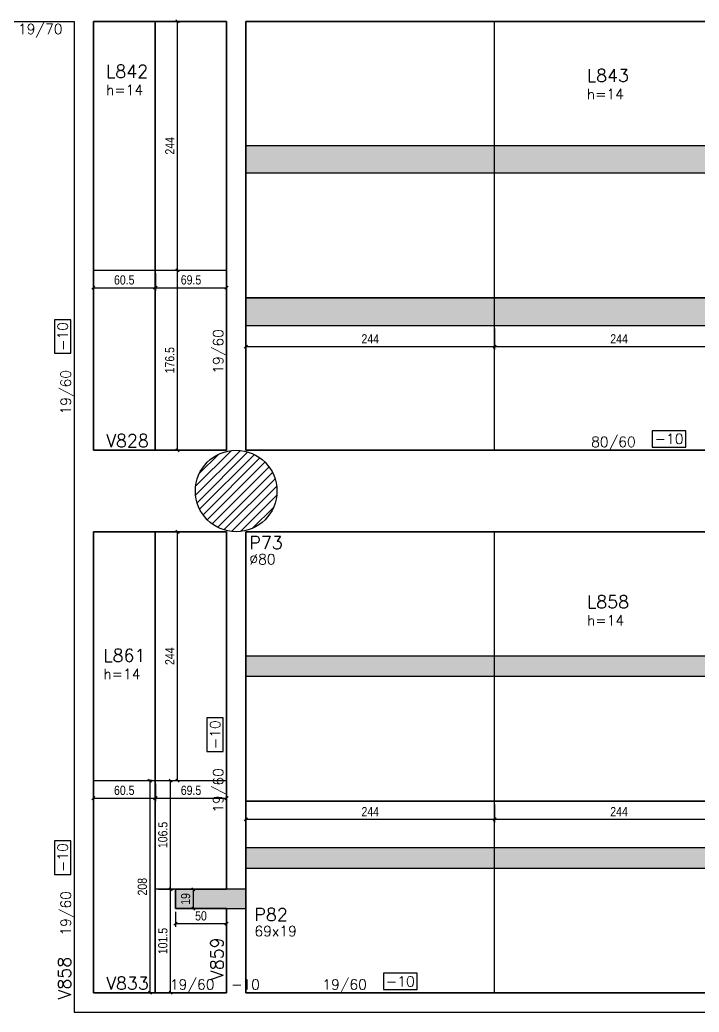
# Model space of a CAD drawing. Extents: x 1860 to 8661, y -614 to 3008.
# Drawn here: x 5184 to 5850, y -94 to 879 of the extents above; entities that cross this region are included whole.
import ezdxf
from ezdxf.enums import TextEntityAlignment as Align

# ---------------------------------------------------------------- set-up
doc = ezdxf.new("R2010")
doc.units = 0
for name, color, linetype in [('COTA', 241, 'Continuous'), ('F-LAJES-DIM', 2, 'Continuous'), ('F-LAJES-NOME', 4, 'Continuous'), ('F-LAJES-R', 254, 'Continuous'), ('F-PILARES-DIM', 172, 'Continuous'), ('F-PILARES-HACH', 174, 'Continuous'), ('F-PILARES-M', 170, 'Continuous'), ('F-PILARES-NOME', 170, 'Continuous'), ('F-PILARES-S', 170, 'Continuous'), ('F-VIGAS', 3, 'Continuous'), ('F-VIGAS-DIM', 2, 'Continuous'), ('F-VIGAS-NOME', 4, 'Continuous'), ('Painéis', 200, 'Continuous')]:
    doc.layers.add(name, color=color, linetype=linetype)
doc.layers.add('F-DESNIVEL-2', color=7, linetype='Continuous', true_color=0xffd1e8)
doc.layers.add('Hachura', color=251, linetype='Continuous', lineweight=9)
doc.styles.add('COTA TECNICA-50', font='techl___.ttf', dxfattribs={"height": 9})
doc.styles.add('MCP', font='romans.shx')
doc.dimstyles.new('COTA PAINEL-50', dxfattribs={"dimtxt": 9, "dimasz": 3, "dimexe": 3, "dimexo": 3, "dimgap": 3, "dimtad": 1, "dimdec": 1, "dimzin": 12, "dimdsep": 46, "dimtxsty": 'COTA TECNICA-50', "dimblk1": 'OBLIQUE', "dimblk2": 'OBLIQUE', "dimsah": 1, "dimcen": 0.9, "dimclrd": 4, "dimclre": 4, "dimclrt": 240, "dimadec": 1, "dimazin": 3, "dimtfac": 1, "dimtdec": 1, "dimtmove": 0, "dimatfit": 3, "dimfxl": 1, "dimtolj": 1, "dimtzin": 12, "dimarcsym": 0})

# ---------------------------------------------------------------- blocks, each defined once
blk = doc.blocks.new('*U7')
at = {"layer": 'F-VIGAS-DIM', "color": 1}
blk.add_lwpolyline([(0, 0), (33, 0), (33, 16), (0, 16)], close=True, dxfattribs=at)
at = {"layer": 'F-VIGAS-DIM', "style": 'MCP'}
blk.add_attdef('DIM', text='', height=10, dxfattribs=at).set_placement((16.5, 8), align=Align.MIDDLE_CENTER)
blk = doc.blocks.new('_Oblique')
at = {"color": 0, "linetype": 'ByBlock', "lineweight": -2}
blk.add_line((-0.5, -0.5), (0.5, 0.5), dxfattribs=at)
blk = doc.blocks.new('*D309')
at = {"layer": 'COTA', "color": 4, "lineweight": -2, "transparency": 16777216}
for p, q in [((5405.34, 576.79), (5405.34, 555.93)), ((5649.34, 576.79), (5649.34, 555.93)), ((5405.34, 558.93), (5649.34, 558.93))]:
    blk.add_line(p, q, dxfattribs=at)
at = {"layer": 'Defpoints', "color": 0, "transparency": 16777216}
for p in [(5405.34, 579.79), (5649.34, 579.79), (5649.34, 558.93)]:
    blk.add_point(p, dxfattribs=at)
at = {"layer": 'COTA', "color": 4, "lineweight": -2, "transparency": 16777216, "xscale": 3, "yscale": 3, "zscale": 3, "rotation": 180}
blk.add_blockref('_Oblique', (5405.34, 558.93), dxfattribs=at)
at = {"layer": 'COTA', "color": 4, "lineweight": -2, "transparency": 16777216, "xscale": 3, "yscale": 3, "zscale": 3}
blk.add_blockref('_Oblique', (5649.34, 558.93), dxfattribs=at)
at = {"layer": 'COTA', "color": 240, "transparency": 16777216, "insert": (5527.34, 566.49), "char_height": 9, "attachment_point": 5, "style": 'COTA TECNICA-50'}
blk.add_mtext('\\A1;244', dxfattribs=at)
blk = doc.blocks.new('*D310')
at = {"layer": 'COTA', "color": 4, "lineweight": -2, "transparency": 16777216}
for p, q in [((5649.34, 576.79), (5649.34, 555.93)), ((5893.34, 576.79), (5893.34, 555.93)), ((5649.34, 558.93), (5893.34, 558.93))]:
    blk.add_line(p, q, dxfattribs=at)
at = {"layer": 'Defpoints', "color": 0, "transparency": 16777216}
for p in [(5649.34, 579.79), (5893.34, 579.79), (5893.34, 558.93)]:
    blk.add_point(p, dxfattribs=at)
at = {"layer": 'COTA', "color": 4, "lineweight": -2, "transparency": 16777216, "xscale": 3, "yscale": 3, "zscale": 3, "rotation": 180}
blk.add_blockref('_Oblique', (5649.34, 558.93), dxfattribs=at)
at = {"layer": 'COTA', "color": 4, "lineweight": -2, "transparency": 16777216, "xscale": 3, "yscale": 3, "zscale": 3}
blk.add_blockref('_Oblique', (5893.34, 558.93), dxfattribs=at)
at = {"layer": 'COTA', "color": 240, "transparency": 16777216, "insert": (5771.34, 566.49), "char_height": 9, "attachment_point": 5, "style": 'COTA TECNICA-50'}
blk.add_mtext('\\A1;244', dxfattribs=at)
blk = doc.blocks.new('*D318')
at = {"layer": 'COTA', "color": 4, "lineweight": -2, "transparency": 16777216}
for p, q in [((5405.34, 109.79), (5405.34, 92.37)), ((5649.34, 109.79), (5649.34, 92.37)), ((5405.34, 95.37), (5649.34, 95.37))]:
    blk.add_line(p, q, dxfattribs=at)
at = {"layer": 'Defpoints', "color": 0, "transparency": 16777216}
for p in [(5405.34, 112.79), (5649.34, 112.79), (5649.34, 95.37)]:
    blk.add_point(p, dxfattribs=at)
at = {"layer": 'COTA', "color": 4, "lineweight": -2, "transparency": 16777216, "xscale": 3, "yscale": 3, "zscale": 3, "rotation": 180}
blk.add_blockref('_Oblique', (5405.34, 95.37), dxfattribs=at)
at = {"layer": 'COTA', "color": 4, "lineweight": -2, "transparency": 16777216, "xscale": 3, "yscale": 3, "zscale": 3}
blk.add_blockref('_Oblique', (5649.34, 95.37), dxfattribs=at)
at = {"layer": 'COTA', "color": 240, "transparency": 16777216, "insert": (5527.34, 102.93), "char_height": 9, "attachment_point": 5, "style": 'COTA TECNICA-50'}
blk.add_mtext('\\A1;244', dxfattribs=at)
blk = doc.blocks.new('*D319')
at = {"layer": 'COTA', "color": 4, "lineweight": -2, "transparency": 16777216}
for p, q in [((5649.34, 109.79), (5649.34, 92.37)), ((5649.34, 95.37), (5893.34, 95.37))]:
    blk.add_line(p, q, dxfattribs=at)
at = {"layer": 'Defpoints', "color": 0, "transparency": 16777216}
for p in [(5649.34, 112.79), (5893.34, 95.37), (5893.34, 95.37)]:
    blk.add_point(p, dxfattribs=at)
at = {"layer": 'COTA', "color": 4, "lineweight": -2, "transparency": 16777216, "xscale": 3, "yscale": 3, "zscale": 3, "rotation": 180}
blk.add_blockref('_Oblique', (5649.34, 95.37), dxfattribs=at)
at = {"layer": 'COTA', "color": 4, "lineweight": -2, "transparency": 16777216, "xscale": 3, "yscale": 3, "zscale": 3}
blk.add_blockref('_Oblique', (5893.34, 95.37), dxfattribs=at)
at = {"layer": 'COTA', "color": 240, "transparency": 16777216, "insert": (5771.34, 102.93), "char_height": 9, "attachment_point": 5, "style": 'COTA TECNICA-50'}
blk.add_mtext('\\A1;244', dxfattribs=at)
blk = doc.blocks.new('*D344')
at = {"layer": 'COTA', "color": 4, "lineweight": -2, "transparency": 16777216}
for p, q in [((5339.34, 26.79), (5356.87, 26.79)), ((5353.87, 7.79), (5353.87, 26.79)), ((5339.34, 7.79), (5356.87, 7.79))]:
    blk.add_line(p, q, dxfattribs=at)
at = {"layer": 'Defpoints', "color": 0, "transparency": 16777216}
for p in [(5336.34, 26.79), (5353.87, 26.79), (5336.34, 7.79)]:
    blk.add_point(p, dxfattribs=at)
at = {"layer": 'COTA', "color": 4, "lineweight": -2, "transparency": 16777216, "xscale": 3, "yscale": 3, "zscale": 3}
for p, rotation in [((5353.87, 26.79), 90), ((5353.87, 7.79), 270)]:
    blk.add_blockref('_Oblique', p, dxfattribs=dict(at, rotation=rotation))
at = {"layer": 'COTA', "color": 240, "transparency": 16777216, "insert": (5346.29, 17.29), "char_height": 9, "attachment_point": 5, "rotation": 90, "style": 'COTA TECNICA-50'}
blk.add_mtext('\\A1;19', dxfattribs=at)
blk = doc.blocks.new('*D345')
at = {"layer": 'COTA', "color": 4, "lineweight": -2, "transparency": 16777216}
for p, q in [((5336.34, 4.79), (5336.34, -9.94)), ((5386.34, 4.79), (5386.34, -9.94)), ((5336.34, -6.94), (5386.34, -6.94))]:
    blk.add_line(p, q, dxfattribs=at)
at = {"layer": 'Defpoints', "color": 0, "transparency": 16777216}
for p in [(5336.34, 7.79), (5386.34, 7.79), (5386.34, -6.94)]:
    blk.add_point(p, dxfattribs=at)
at = {"layer": 'COTA', "color": 4, "lineweight": -2, "transparency": 16777216, "xscale": 3, "yscale": 3, "zscale": 3, "rotation": 180}
blk.add_blockref('_Oblique', (5336.34, -6.94), dxfattribs=at)
at = {"layer": 'COTA', "color": 4, "lineweight": -2, "transparency": 16777216, "xscale": 3, "yscale": 3, "zscale": 3}
blk.add_blockref('_Oblique', (5386.34, -6.94), dxfattribs=at)
at = {"layer": 'COTA', "color": 240, "transparency": 16777216, "insert": (5361.34, 0.66), "char_height": 9, "attachment_point": 5, "style": 'COTA TECNICA-50'}
blk.add_mtext('\\A1;50', dxfattribs=at)
blk = doc.blocks.new('*D346')
at = {"layer": 'COTA', "color": 4, "lineweight": -2, "transparency": 16777216}
for p, q in [((5324.09, 633.79), (5341.34, 633.79)), ((5338.34, 457.29), (5338.34, 633.79)), ((5319.84, 457.29), (5341.34, 457.29))]:
    blk.add_line(p, q, dxfattribs=at)
at = {"layer": 'Defpoints', "color": 0, "transparency": 16777216}
for p in [(5321.09, 633.79), (5338.34, 633.79), (5316.84, 457.29)]:
    blk.add_point(p, dxfattribs=at)
at = {"layer": 'COTA', "color": 4, "lineweight": -2, "transparency": 16777216, "xscale": 3, "yscale": 3, "zscale": 3}
for p, rotation in [((5338.34, 633.79), 90), ((5338.34, 457.29), 270)]:
    blk.add_blockref('_Oblique', p, dxfattribs=dict(at, rotation=rotation))
at = {"layer": 'COTA', "color": 240, "transparency": 16777216, "insert": (5330.74, 545.54), "char_height": 9, "attachment_point": 5, "rotation": 90, "style": 'COTA TECNICA-50'}
blk.add_mtext('\\A1;176.5', dxfattribs=at)
blk = doc.blocks.new('*D347')
at = {"layer": 'COTA', "color": 4, "lineweight": -2, "transparency": 16777216}
for p, q in [((5324.09, 877.79), (5341.34, 877.79)), ((5338.34, 633.79), (5338.34, 877.79)), ((5324.09, 633.79), (5341.34, 633.79))]:
    blk.add_line(p, q, dxfattribs=at)
at = {"layer": 'Defpoints', "color": 0, "transparency": 16777216}
for p in [(5321.09, 877.79), (5338.34, 877.79), (5321.09, 633.79)]:
    blk.add_point(p, dxfattribs=at)
at = {"layer": 'COTA', "color": 4, "lineweight": -2, "transparency": 16777216, "xscale": 3, "yscale": 3, "zscale": 3}
for p, rotation in [((5338.34, 877.79), 90), ((5338.34, 633.79), 270)]:
    blk.add_blockref('_Oblique', p, dxfattribs=dict(at, rotation=rotation))
at = {"layer": 'COTA', "color": 240, "transparency": 16777216, "insert": (5330.77, 755.79), "char_height": 9, "attachment_point": 5, "rotation": 90, "style": 'COTA TECNICA-50'}
blk.add_mtext('\\A1;244', dxfattribs=at)
blk = doc.blocks.new('*D348')
at = {"layer": 'COTA', "color": 4, "lineweight": -2, "transparency": 16777216}
for p, q in [((5255.84, 630.79), (5255.84, 613.63)), ((5316.34, 630.79), (5316.34, 613.63)), ((5255.84, 616.63), (5316.34, 616.63))]:
    blk.add_line(p, q, dxfattribs=at)
at = {"layer": 'Defpoints', "color": 0, "transparency": 16777216}
for p in [(5255.84, 633.79), (5316.34, 633.79), (5316.34, 616.63)]:
    blk.add_point(p, dxfattribs=at)
at = {"layer": 'COTA', "color": 4, "lineweight": -2, "transparency": 16777216, "xscale": 3, "yscale": 3, "zscale": 3, "rotation": 180}
blk.add_blockref('_Oblique', (5255.84, 616.63), dxfattribs=at)
at = {"layer": 'COTA', "color": 4, "lineweight": -2, "transparency": 16777216, "xscale": 3, "yscale": 3, "zscale": 3}
blk.add_blockref('_Oblique', (5316.34, 616.63), dxfattribs=at)
at = {"layer": 'COTA', "color": 240, "transparency": 16777216, "insert": (5286.09, 624.22), "char_height": 9, "attachment_point": 5, "style": 'COTA TECNICA-50'}
blk.add_mtext('\\A1;60.5', dxfattribs=at)
blk = doc.blocks.new('*D349')
at = {"layer": 'COTA', "color": 4, "lineweight": -2, "transparency": 16777216}
for p, q in [((5316.84, 630.79), (5316.84, 613.63)), ((5386.34, 630.79), (5386.34, 613.63)), ((5316.84, 616.63), (5386.34, 616.63))]:
    blk.add_line(p, q, dxfattribs=at)
at = {"layer": 'Defpoints', "color": 0, "transparency": 16777216}
for p in [(5316.84, 633.79), (5386.34, 633.79), (5386.34, 616.63)]:
    blk.add_point(p, dxfattribs=at)
at = {"layer": 'COTA', "color": 4, "lineweight": -2, "transparency": 16777216, "xscale": 3, "yscale": 3, "zscale": 3, "rotation": 180}
blk.add_blockref('_Oblique', (5316.84, 616.63), dxfattribs=at)
at = {"layer": 'COTA', "color": 4, "lineweight": -2, "transparency": 16777216, "xscale": 3, "yscale": 3, "zscale": 3}
blk.add_blockref('_Oblique', (5386.34, 616.63), dxfattribs=at)
at = {"layer": 'COTA', "color": 240, "transparency": 16777216, "insert": (5351.59, 624.25), "char_height": 9, "attachment_point": 5, "style": 'COTA TECNICA-50'}
blk.add_mtext('\\A1;69.5', dxfattribs=at)
blk = doc.blocks.new('*D350')
at = {"layer": 'COTA', "color": 4, "lineweight": -2, "transparency": 16777216}
for p, q in [((5324.09, 377.29), (5341.34, 377.29)), ((5338.34, 133.29), (5338.34, 377.29)), ((5324.09, 133.29), (5341.34, 133.29))]:
    blk.add_line(p, q, dxfattribs=at)
at = {"layer": 'Defpoints', "color": 0, "transparency": 16777216}
for p in [(5321.09, 377.29), (5338.34, 377.29), (5321.09, 133.29)]:
    blk.add_point(p, dxfattribs=at)
at = {"layer": 'COTA', "color": 4, "lineweight": -2, "transparency": 16777216, "xscale": 3, "yscale": 3, "zscale": 3}
for p, rotation in [((5338.34, 377.29), 90), ((5338.34, 133.29), 270)]:
    blk.add_blockref('_Oblique', p, dxfattribs=dict(at, rotation=rotation))
at = {"layer": 'COTA', "color": 240, "transparency": 16777216, "insert": (5330.77, 255.29), "char_height": 9, "attachment_point": 5, "rotation": 90, "style": 'COTA TECNICA-50'}
blk.add_mtext('\\A1;244', dxfattribs=at)
blk = doc.blocks.new('*D351')
at = {"layer": 'COTA', "color": 4, "lineweight": -2, "transparency": 16777216}
for p, q in [((5255.84, 130.29), (5255.84, 113.13)), ((5316.34, 130.29), (5316.34, 113.13)), ((5255.84, 116.13), (5316.34, 116.13))]:
    blk.add_line(p, q, dxfattribs=at)
at = {"layer": 'Defpoints', "color": 0, "transparency": 16777216}
for p in [(5255.84, 133.29), (5316.34, 133.29), (5316.34, 116.13)]:
    blk.add_point(p, dxfattribs=at)
at = {"layer": 'COTA', "color": 4, "lineweight": -2, "transparency": 16777216, "xscale": 3, "yscale": 3, "zscale": 3, "rotation": 180}
blk.add_blockref('_Oblique', (5255.84, 116.13), dxfattribs=at)
at = {"layer": 'COTA', "color": 4, "lineweight": -2, "transparency": 16777216, "xscale": 3, "yscale": 3, "zscale": 3}
blk.add_blockref('_Oblique', (5316.34, 116.13), dxfattribs=at)
at = {"layer": 'COTA', "color": 240, "transparency": 16777216, "insert": (5286.09, 123.72), "char_height": 9, "attachment_point": 5, "style": 'COTA TECNICA-50'}
blk.add_mtext('\\A1;60.5', dxfattribs=at)
blk = doc.blocks.new('*D352')
at = {"layer": 'COTA', "color": 4, "lineweight": -2, "transparency": 16777216}
for p, q in [((5316.84, 130.29), (5316.84, 113.13)), ((5386.34, 130.29), (5386.34, 113.13)), ((5316.84, 116.13), (5386.34, 116.13))]:
    blk.add_line(p, q, dxfattribs=at)
at = {"layer": 'Defpoints', "color": 0, "transparency": 16777216}
for p in [(5316.84, 133.29), (5386.34, 133.29), (5386.34, 116.13)]:
    blk.add_point(p, dxfattribs=at)
at = {"layer": 'COTA', "color": 4, "lineweight": -2, "transparency": 16777216, "xscale": 3, "yscale": 3, "zscale": 3, "rotation": 180}
blk.add_blockref('_Oblique', (5316.84, 116.13), dxfattribs=at)
at = {"layer": 'COTA', "color": 4, "lineweight": -2, "transparency": 16777216, "xscale": 3, "yscale": 3, "zscale": 3}
blk.add_blockref('_Oblique', (5386.34, 116.13), dxfattribs=at)
at = {"layer": 'COTA', "color": 240, "transparency": 16777216, "insert": (5351.59, 123.75), "char_height": 9, "attachment_point": 5, "style": 'COTA TECNICA-50'}
blk.add_mtext('\\A1;69.5', dxfattribs=at)
blk = doc.blocks.new('*D353')
at = {"layer": 'COTA', "color": 4, "lineweight": -2, "transparency": 16777216}
for p, q in [((5313.34, 133.29), (5308.43, 133.29)), ((5311.43, -74.71), (5311.43, 133.29)), ((5313.34, -74.71), (5308.43, -74.71))]:
    blk.add_line(p, q, dxfattribs=at)
at = {"layer": 'Defpoints', "color": 0, "transparency": 16777216}
for p in [(5311.43, 133.29), (5316.34, 133.29), (5316.34, -74.71)]:
    blk.add_point(p, dxfattribs=at)
at = {"layer": 'COTA', "color": 4, "lineweight": -2, "transparency": 16777216, "xscale": 3, "yscale": 3, "zscale": 3}
for p, rotation in [((5311.43, 133.29), 90), ((5311.43, -74.71), 270)]:
    blk.add_blockref('_Oblique', p, dxfattribs=dict(at, rotation=rotation))
at = {"layer": 'COTA', "color": 240, "transparency": 16777216, "insert": (5303.82, 29.29), "char_height": 9, "attachment_point": 5, "rotation": 90, "style": 'COTA TECNICA-50'}
blk.add_mtext('\\A1;208', dxfattribs=at)
blk = doc.blocks.new('*D354')
at = {"layer": 'COTA', "color": 4, "lineweight": -2, "transparency": 16777216}
for p, q in [((5319.84, 26.79), (5334.57, 26.79)), ((5331.57, -74.71), (5331.57, 26.79)), ((5319.84, -74.71), (5334.57, -74.71))]:
    blk.add_line(p, q, dxfattribs=at)
at = {"layer": 'Defpoints', "color": 0, "transparency": 16777216}
for p in [(5316.84, 26.79), (5331.57, 26.79), (5316.84, -74.71)]:
    blk.add_point(p, dxfattribs=at)
at = {"layer": 'COTA', "color": 4, "lineweight": -2, "transparency": 16777216, "xscale": 3, "yscale": 3, "zscale": 3}
for p, rotation in [((5331.57, 26.79), 90), ((5331.57, -74.71), 270)]:
    blk.add_blockref('_Oblique', p, dxfattribs=dict(at, rotation=rotation))
at = {"layer": 'COTA', "color": 240, "transparency": 16777216, "insert": (5323.97, -23.96), "char_height": 9, "attachment_point": 5, "rotation": 90, "style": 'COTA TECNICA-50'}
blk.add_mtext('\\A1;101.5', dxfattribs=at)
blk = doc.blocks.new('*D355')
at = {"layer": 'COTA', "color": 4, "lineweight": -2, "transparency": 16777216}
for p, q in [((5319.84, 133.29), (5334.57, 133.29)), ((5331.57, 26.79), (5331.57, 133.29)), ((5319.84, 26.79), (5334.57, 26.79))]:
    blk.add_line(p, q, dxfattribs=at)
at = {"layer": 'Defpoints', "color": 0, "transparency": 16777216}
for p in [(5316.84, 133.29), (5331.57, 133.29), (5316.84, 26.79)]:
    blk.add_point(p, dxfattribs=at)
at = {"layer": 'COTA', "color": 4, "lineweight": -2, "transparency": 16777216, "xscale": 3, "yscale": 3, "zscale": 3}
for p, rotation in [((5331.57, 133.29), 90), ((5331.57, 26.79), 270)]:
    blk.add_blockref('_Oblique', p, dxfattribs=dict(at, rotation=rotation))
at = {"layer": 'COTA', "color": 240, "transparency": 16777216, "insert": (5323.97, 80.04), "char_height": 9, "attachment_point": 5, "rotation": 90, "style": 'COTA TECNICA-50'}
blk.add_mtext('\\A1;106.5', dxfattribs=at)

msp = doc.modelspace()

# ---------------------------------------------------------------- hatches: boundary and pattern name
at = {"layer": 'F-DESNIVEL-2', "linetype": 'Continuous'}
h = msp.add_hatch(color=256, dxfattribs=at)
h.dxf.hatch_style = 1
h.paths.add_polyline_path([(5336.34, 7.79), (5405.34, 7.79), (5405.34, 26.79), (5336.34, 26.79)])
at = {"layer": 'F-PILARES-HACH', "linetype": 'Continuous'}
h = msp.add_hatch(dxfattribs=at)
h.set_pattern_fill('ANSI31', color=256, scale=50)
h.set_pattern_definition([(45, (3891.34, 901.7874), (-4.419417, 4.419417), [])])
edge = h.paths.add_edge_path()
edge.add_arc((5395.84, 417.29), 40, 0, 360)
at = {"layer": 'Hachura', "linetype": 'ByBlock'}
h = msp.add_hatch(color=256, dxfattribs=at)
h.dxf.hatch_style = 1
h.paths.add_polyline_path([(5405.34, 755.79), (5405.34, 728.79), (5649.34, 728.79), (5649.34, 755.79)])
h.paths.add_polyline_path([(5649.34, 755.79), (5649.34, 728.79), (5893.34, 728.79), (5893.34, 755.79)])
h.paths.add_polyline_path([(5893.34, 755.79), (5893.34, 728.79), (6116.84, 728.79), (6116.84, 755.79)])
h.paths.add_polyline_path([(5893.34, 606.29), (5893.34, 579.29), (6116.84, 579.29), (6116.84, 606.29)])
h.paths.add_polyline_path([(5649.34, 606.29), (5649.34, 579.29), (5893.34, 579.29), (5893.34, 606.29)])
h.paths.add_polyline_path([(5649.34, 579.29), (5649.34, 606.29), (5405.34, 606.29), (5405.34, 579.29)])
h = msp.add_hatch(color=256, dxfattribs=at)
h.dxf.hatch_style = 1
h.paths.add_polyline_path([(5405.34, 255.29), (5405.34, 235.29), (5649.34, 235.29), (5649.34, 255.29)])
h.paths.add_polyline_path([(5893.34, 235.29), (5893.34, 255.29), (5649.34, 255.29), (5649.34, 235.29)])
h.paths.add_polyline_path([(6116.84, 235.29), (6116.84, 255.29), (5893.34, 255.29), (5893.34, 235.29)])
h.paths.add_polyline_path([(5893.34, 67.29), (5893.34, 47.29), (6116.84, 47.29), (6116.84, 67.29)])
h.paths.add_polyline_path([(5649.34, 67.29), (5649.34, 47.29), (5893.34, 47.29), (5893.34, 67.29)])
h.paths.add_polyline_path([(5649.34, 47.29), (5649.34, 67.29), (5405.34, 67.29), (5405.34, 47.29)])

# ---------------------------------------------------------------- linework, layer by layer
at = {"layer": 'F-LAJES-R', "linetype": 'Continuous'}
for points in [[(5386.34, 877.79), (5255.84, 877.79), (5255.84, 457.29), (5386.34, 457.29), (5386.34, 877.79)], [(6038.84, 877.79), (5405.34, 877.79), (5405.34, 457.29), (6116.84, 457.29), (6116.84, 877.79), (6105.84, 877.79), (6038.84, 877.79)], [(5386.34, 377.29), (5255.84, 377.29), (5255.84, -74.71), (5386.34, -74.71), (5386.34, 7.79), (5336.34, 7.79), (5336.34, 26.79), (5386.34, 26.79), (5386.34, 377.29)], [(6116.84, -74.71), (6116.84, 7.79), (6111.84, 7.79), (6111.84, 26.79), (6116.84, 26.79), (6116.84, 377.29), (5405.34, 377.29), (5405.34, 26.79), (5405.34, 7.79), (5405.34, -74.71), (6116.84, -74.71)]]:
    msp.add_lwpolyline(points, dxfattribs=at)
at = {"layer": 'F-PILARES-M', "linetype": 'Continuous'}
msp.add_lwpolyline([(5336.34, 7.79), (5405.34, 7.79), (5405.34, 26.79), (5336.34, 26.79), (5336.34, 7.79)], dxfattribs=at)
at = {"layer": 'F-PILARES-S', "linetype": 'Continuous'}
msp.add_circle((5395.84, 417.29), 40, dxfattribs=at)
at = {"layer": 'F-VIGAS'}
for points in [[(5176.84, 877.79), (5236.84, 877.79)], [(5236.84, 877.79), (5236.84, 417.29)], [(5255.84, 877.79), (5386.34, 877.79)], [(5255.84, 457.29), (5255.84, 877.79)], [(5386.34, 877.79), (5386.34, 457.29)], [(5405.34, 877.79), (6038.84, 877.79)], [(5405.34, 457.29), (5405.34, 877.79)], [(5386.34, 457.29), (5255.84, 457.29)], [(6116.84, 457.29), (5405.34, 457.29)], [(5236.84, 417.29), (5236.84, -93.71)], [(5255.84, 377.29), (5386.34, 377.29)], [(5255.84, -74.71), (5255.84, 377.29)], [(5386.34, 377.29), (5386.34, 26.79)], [(5405.34, 377.29), (6116.84, 377.29)], [(5405.34, 26.79), (5405.34, 377.29)], [(5386.34, 7.79), (5386.34, -74.71)], [(5405.34, -74.71), (5405.34, 7.79)], [(5386.34, -74.71), (5255.84, -74.71)], [(6116.84, -74.71), (5405.34, -74.71)], [(5236.84, -93.71), (5395.84, -93.71)], [(5395.84, -93.71), (6126.34, -93.71)]]:
    msp.add_lwpolyline(points, dxfattribs=at)
at = {"layer": 'Painéis'}
msp.add_line((5336.34, 26.79), (5316.84, 26.79), dxfattribs=at)
for points in [[(5316.34, 457.29), (5316.34, 877.79)], [(5316.84, 457.29), (5316.84, 877.79)], [(5649.34, 457.29), (5649.34, 877.79)], [(6116.84, 755.79), (5405.34, 755.79)], [(6116.84, 728.79), (5405.34, 728.79)], [(5255.84, 633.79), (5386.34, 633.79)], [(6116.84, 606.79), (5405.34, 606.79)], [(6116.84, 606.29), (5405.34, 606.29)], [(6116.84, 579.29), (5405.34, 579.29)], [(5316.34, -74.71), (5316.34, 377.29)], [(5316.84, -74.71), (5316.84, 377.29)], [(5649.34, -74.71), (5649.34, 377.29)], [(6116.84, 255.29), (5405.34, 255.29)], [(6116.84, 235.29), (5405.34, 235.29)], [(5255.84, 133.29), (5386.34, 133.29)], [(6116.84, 113.29), (5405.34, 113.29)], [(6116.84, 112.79), (5405.34, 112.79)], [(6116.84, 67.29), (5405.34, 67.29)], [(6116.84, 47.29), (5405.34, 47.29)]]:
    msp.add_lwpolyline(points, dxfattribs=at)

# ---------------------------------------------------------------- block references
at = {"layer": 'F-VIGAS-DIM', "linetype": 'Continuous', "rotation": 90}
for p in [(5233.71, 552.29), (5383.21, 161.79), (5233.71, 41.29)]:
    msp.add_blockref('*U7', p, dxfattribs=at).add_auto_attribs({'DIM': '-10'})
at = {"layer": 'F-VIGAS-DIM', "linetype": 'Continuous'}
for p in [(5803.95, 460.41), (5540.34, -71.59)]:
    msp.add_blockref('*U7', p, dxfattribs=at).add_auto_attribs({'DIM': '-10'})

# ---------------------------------------------------------------- texts
at = {"layer": 'F-LAJES-DIM', "linetype": 'Continuous', "style": 'MCP'}
for p in [(5268.25, 805.59), (5739.73, 801.48), (5739.88, 285.41), (5265.58, 232.85)]:
    msp.add_text('h=14', height=10, dxfattribs=at).set_placement(p)
at = {"layer": 'F-LAJES-NOME', "linetype": 'Continuous', "style": 'MCP'}
for s, p in [('L842', (5268.25, 822.59)), ('L843', (5739.73, 818.48)), ('L858', (5739.88, 302.41)), ('L861', (5265.58, 249.85))]:
    msp.add_text(s, height=12.5, dxfattribs=at).set_placement(p)
at = {"layer": 'F-PILARES-DIM', "linetype": 'Continuous', "style": 'MCP'}
for s, p in [('%%c80', (5408.8, 345.35)), ('69x19', (5413.76, -19.23))]:
    msp.add_text(s, height=10, dxfattribs=at).set_placement(p)
at = {"layer": 'F-PILARES-NOME', "linetype": 'Continuous', "style": 'MCP'}
for s, p in [('P73', (5408.8, 360.35)), ('P82', (5413.76, -4.23))]:
    msp.add_text(s, height=12.5, dxfattribs=at).set_placement(p)
at = {"layer": 'F-VIGAS-DIM', "linetype": 'Continuous', "style": 'MCP'}
for s, p in [('19/70', (5181.84, 865.29)), ('80/60', (5743.95, 460.41)), ('19/60', (5330.84, -71.59)), ('-10', (5390.84, -71.59)), ('19/60', (5480.34, -71.59))]:
    msp.add_text(s, height=10, dxfattribs=at).set_placement(p)
for p in [(5383.21, 532.29), (5233.71, 492.29), (5383.21, 101.79), (5233.71, -18.71)]:
    msp.add_text('19/60', height=10, rotation=90, dxfattribs=at).set_placement(p)
at = {"layer": 'F-VIGAS-NOME', "linetype": 'Continuous', "style": 'MCP'}
for s, p in [('V828', (5268.34, 460.41)), ('V833', (5268.34, -71.59))]:
    msp.add_text(s, height=12.5, dxfattribs=at).set_placement(p)
for s, p in [('V859', (5383.21, -62.21)), ('V858', (5233.71, -81.21))]:
    msp.add_text(s, height=12.5, rotation=90, dxfattribs=at).set_placement(p)

# ---------------------------------------------------------------- dimensions: what is measured, and where the dimension line sits
at = {"layer": 'COTA'}
for base, p1, p2, picture, middle in [((5338.34, 877.79), (5321.09, 633.79), (5321.09, 877.79), '*D347', (5330.77, 755.79)), ((5338.34, 377.29), (5321.09, 133.29), (5321.09, 377.29), '*D350', (5330.77, 255.29)), ((5331.57, 133.29), (5316.84, 26.79), (5316.84, 133.29), '*D355', (5323.97, 80.04))]:
    dim = msp.add_linear_dim(base=base, p1=p1, p2=p2, angle=90, dimstyle='COTA PAINEL-50', override={"dimtmove": 1}, dxfattribs=at)
    dim.commit()
    dim.dimension.update_dxf_attribs({"geometry": picture, "text_midpoint": middle})
for base, p1, p2, picture, middle in [((5316.34, 616.63), (5255.84, 633.79), (5316.34, 633.79), '*D348', (5286.09, 624.22)), ((5386.34, 616.63), (5316.84, 633.79), (5386.34, 633.79), '*D349', (5351.59, 624.25)), ((5649.34, 558.93), (5405.34, 579.79), (5649.34, 579.79), '*D309', (5527.34, 566.49)), ((5316.34, 116.13), (5255.84, 133.29), (5316.34, 133.29), '*D351', (5286.09, 123.72)), ((5386.34, 116.13), (5316.84, 133.29), (5386.34, 133.29), '*D352', (5351.59, 123.75)), ((5649.34, 95.37), (5405.34, 112.79), (5649.34, 112.79), '*D318', (5527.34, 102.93)), ((5386.34, -6.94), (5336.34, 7.79), (5386.34, 7.79), '*D345', (5361.34, 0.66))]:
    dim = msp.add_linear_dim(base=base, p1=p1, p2=p2, dimstyle='COTA PAINEL-50', dxfattribs=at)
    dim.commit()
    dim.dimension.update_dxf_attribs({"geometry": picture, "text_midpoint": middle})
for base, p1, p2, picture, middle in [((5338.34, 633.79), (5316.84, 457.29), (5321.09, 633.79), '*D346', (5330.74, 545.54)), ((5311.43, 133.29), (5316.34, -74.71), (5316.34, 133.29), '*D353', (5303.82, 29.29)), ((5331.57, 26.79), (5316.84, -74.71), (5316.84, 26.79), '*D354', (5323.97, -23.96)), ((5353.87, 26.79), (5336.34, 7.79), (5336.34, 26.79), '*D344', (5346.29, 17.29))]:
    dim = msp.add_linear_dim(base=base, p1=p1, p2=p2, angle=90, dimstyle='COTA PAINEL-50', dxfattribs=at)
    dim.commit()
    dim.dimension.update_dxf_attribs({"geometry": picture, "text_midpoint": middle})
for base, p1, p2, picture, middle in [((5893.34, 558.93), (5649.34, 579.79), (5893.34, 579.79), '*D310', (5771.34, 566.49)), ((5893.34, 95.37), (5649.34, 112.79), (5893.34, 95.37), '*D319', (5771.34, 102.93))]:
    dim = msp.add_linear_dim(base=base, p1=p1, p2=p2, dimstyle='COTA PAINEL-50', override={"dimtmove": 1}, dxfattribs=at)
    dim.commit()
    dim.dimension.update_dxf_attribs({"geometry": picture, "text_midpoint": middle})

doc.saveas('drawing.dxf')
